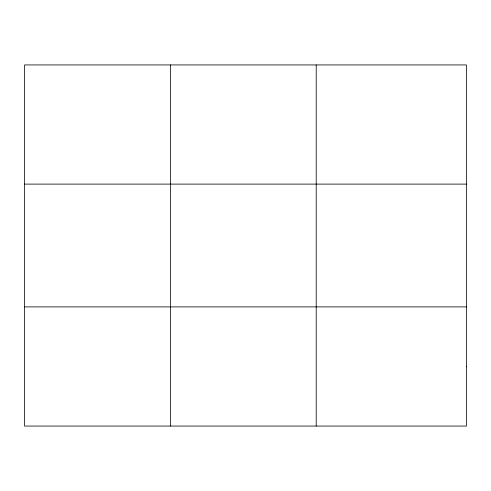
<?xml version="1.0" encoding="UTF-8"?>
<svg xmlns="http://www.w3.org/2000/svg" width="491" height="491" viewBox="0 0 491 491"><rect width="100%" height="100%" fill="white"/><g stroke="black" fill="none" stroke-linecap="round" stroke-linejoin="round"><path stroke-width="0.74" d="M170.377 426.065L170.377 64.935M316.204 426.065L316.204 64.935M24.55 184.107L466.45 184.107M24.55 306.893L466.45 306.893M466.45 366.476L466.45 426.065L24.55 426.065L24.55 64.935L466.45 64.935L466.45 366.476"/></g></svg>
